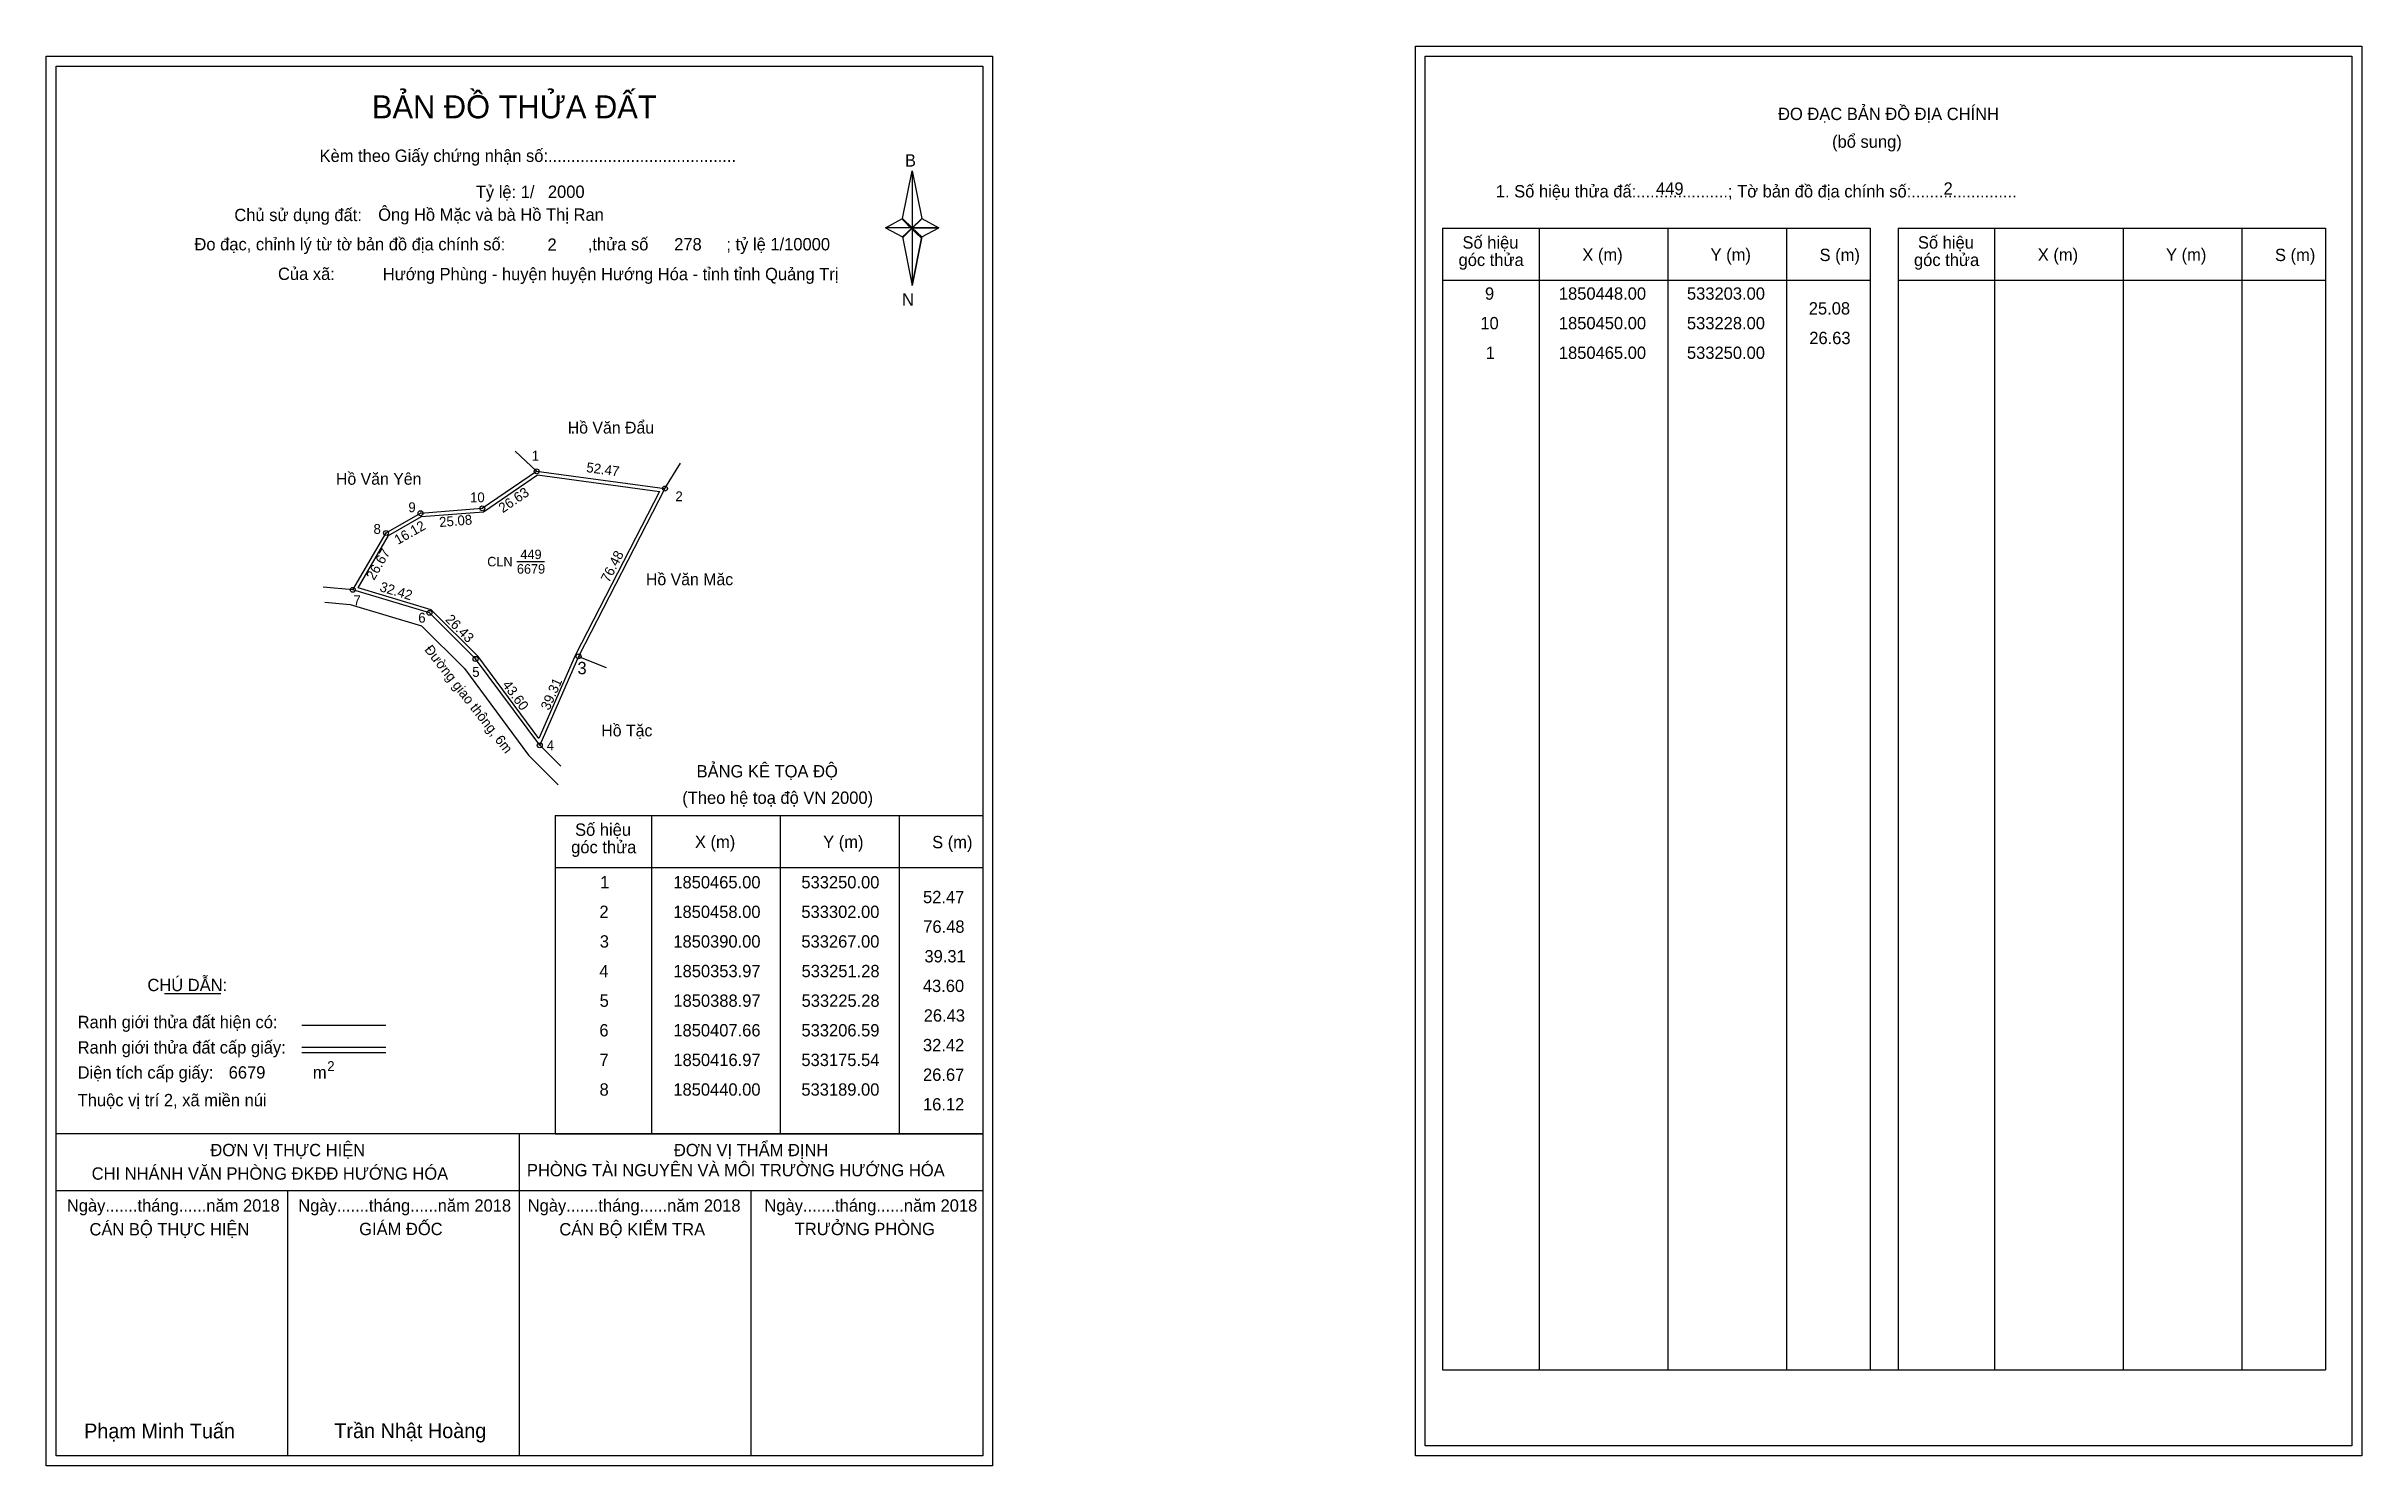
# Model space of a CAD drawing. Extents: x 533051 to 533989, y 1850062 to 1850637.
import ezdxf

# ---------------------------------------------------------------- set-up
doc = ezdxf.new("R2010")
doc.units = 0
for name, color, linetype in [('Level 1', 7, 'Continuous'), ('Level 10', 7, 'Continuous'), ('Level 11', 7, 'Continuous'), ('Level 13', 7, 'Continuous'), ('Level 27', 7, 'Continuous'), ('Level 3', 7, 'Continuous'), ('Level 36', 7, 'Continuous'), ('Level 49', 7, 'Continuous'), ('Level 53', 7, 'Continuous'), ('Level 55', 7, 'Continuous'), ('Level 6', 7, 'Continuous'), ('Level 60', 7, 'Continuous'), ('Level 63', 7, 'Continuous'), ('Level 9', 7, 'Continuous')]:
    doc.layers.add(name, color=color, linetype=linetype)

msp = doc.modelspace()

# ---------------------------------------------------------------- linework, layer by layer
at = {"layer": 'Level 1'}
for p, q in [((533055.36, 1850629.21), (533055.36, 1850629.21)), ((533610.01, 1850633.21), (533610.01, 1850633.21)), ((533398.21, 1850567.45), (533402.14, 1850586.73)), ((533402.14, 1850586.73), (533402.14, 1850563.68)), ((533402.14, 1850586.73), (533406.08, 1850567.45)), ((533391.32, 1850563.68), (533398.21, 1850567.45)), ((533398.21, 1850567.45), (533402.14, 1850563.68)), ((533401.85, 1850563.24), (533398.21, 1850567.01)), ((533402.14, 1850563.68), (533398.21, 1850560)), ((533401.85, 1850563.24), (533398.21, 1850559.56)), ((533398.21, 1850559.56), (533401.85, 1850563.24)), ((533398.21, 1850560), (533402.14, 1850540.28)), ((533405.78, 1850567.01), (533401.85, 1850563.24)), ((533401.85, 1850563.24), (533405.78, 1850567.01)), ((533405.78, 1850559.56), (533401.85, 1850563.24)), ((533406.08, 1850567.45), (533402.14, 1850563.68)), ((533402.14, 1850563.68), (533402.14, 1850540.28)), ((533402.14, 1850563.68), (533412.96, 1850563.68)), ((533402.14, 1850563.68), (533406.08, 1850560)), ((533406.08, 1850560), (533402.14, 1850540.28)), ((533406.08, 1850560), (533412.96, 1850563.68)), ((533617.07, 1850563.5), (533790.28, 1850563.5)), ((533656.25, 1850100.97), (533656.25, 1850563.5)), ((533708.4, 1850100.97), (533708.4, 1850563.5)), ((533756.34, 1850563.5), (533756.34, 1850100.97)), ((533790.28, 1850563.5), (533790.28, 1850100.97)), ((533801.59, 1850563.5), (533974.79, 1850563.5)), ((533840.77, 1850100.97), (533840.77, 1850563.5)), ((533892.91, 1850100.97), (533892.91, 1850563.5)), ((533940.86, 1850563.5), (533940.86, 1850100.97)), ((533974.79, 1850563.5), (533974.79, 1850100.97)), ((533617.07, 1850542.45), (533790.28, 1850542.45)), ((533801.59, 1850542.45), (533974.79, 1850542.45)), ((533257.55, 1850325.56), (533430.75, 1850325.56)), ((533296.73, 1850196.51), (533296.73, 1850325.56)), ((533348.87, 1850196.51), (533348.87, 1850325.56)), ((533396.82, 1850325.56), (533396.82, 1850196.51)), ((533257.55, 1850304.5), (533430.75, 1850304.5)), ((533099.2, 1850253.34), (533122, 1850253.34)), ((533154.93, 1850240.53), (533188.95, 1850240.53)), ((533154.93, 1850231.64), (533188.95, 1850231.64)), ((533154.93, 1850229.45), (533188.95, 1850229.45)), ((533269.02, 1850196.51), (533055.36, 1850196.51)), ((533430.75, 1850196.51), (533221.07, 1850196.51)), ((533243.06, 1850066.06), (533243.06, 1850196.51)), ((533257.55, 1850196.5), (533430.75, 1850196.5)), ((533430.76, 1850173.41), (533055.36, 1850173.41)), ((533149.21, 1850066.06), (533149.21, 1850173.41)), ((533336.91, 1850066.06), (533336.91, 1850173.41)), ((533617.07, 1850100.97), (533974.79, 1850100.97)), ((533430.75, 1850066.06), (533430.75, 1850066.06)), ((533985.41, 1850070.06), (533985.41, 1850070.06))]:
    msp.add_line(p, q, dxfattribs=at)
for points in [[(533398.21, 1850567.45), (533402.14, 1850586.73), (533402.14, 1850563.68)], [(533391.32, 1850563.68), (533398.21, 1850560), (533402.14, 1850563.68)], [(533402.14, 1850563.68), (533406.08, 1850567.45), (533412.96, 1850563.68)], [(533402.14, 1850563.68), (533402.14, 1850540.28), (533406.08, 1850560)]]:
    msp.add_lwpolyline(points, close=True, dxfattribs=at)
at = {"layer": 'Level 10'}
for p, q in [((533175.54, 1850416.97), (533189, 1850440)), ((533174.46, 1850411.04), (533203.41, 1850402.34)), ((533246.72, 1850350.03), (533258.77, 1850337.99))]:
    msp.add_line(p, q, dxfattribs=at)
for points in [[(533267, 1850390), (533251.28, 1850353.97), (533225.28, 1850388.97), (533206.59, 1850407.66), (533175.54, 1850416.97), (533189, 1850440), (533203, 1850448), (533228, 1850450), (533250, 1850465), (533302, 1850458)], [(533265.73, 1850390.6), (533250.96, 1850356.74), (533226.34, 1850389.89), (533207.33, 1850408.9), (533177.65, 1850417.8), (533190.02, 1850438.97), (533203.42, 1850446.63), (533228.48, 1850448.63), (533250.35, 1850463.54), (533299.85, 1850456.88)]]:
    msp.add_lwpolyline(points, close=True, dxfattribs=at)
for points in [[(533164.22, 1850412.02), (533174.46, 1850411.04)], [(533203.41, 1850402.34), (533220.72, 1850385.03), (533246.72, 1850350.03)]]:
    msp.add_lwpolyline(points, dxfattribs=at)
at = {"layer": 'Level 11'}
for centre in [(533250, 1850465), (533302, 1850458), (533203, 1850448), (533228, 1850450), (533189, 1850440), (533175.54, 1850416.97), (533206.59, 1850407.66), (533225.28, 1850388.97), (533267, 1850390), (533267, 1850390), (533251.28, 1850353.97)]:
    msp.add_circle(centre, 1, dxfattribs=at)
at = {"layer": 'Level 27'}
for p, q in [((533250, 1850465), (533241.25, 1850473.22)), ((533302, 1850458), (533308.23, 1850468.26)), ((533175.54, 1850416.97), (533163.59, 1850418.1)), ((533267, 1850390), (533278.14, 1850385.53)), ((533251.28, 1850353.97), (533259.76, 1850345.48))]:
    msp.add_line(p, q, dxfattribs=at)
at = {"layer": 'Level 3'}
for p, q in [((533617.07, 1850563.5), (533617.07, 1850100.97)), ((533801.59, 1850563.5), (533801.59, 1850100.97)), ((533257.55, 1850325.56), (533257.55, 1850196.51))]:
    msp.add_line(p, q, dxfattribs=at)
at = {"layer": 'Level 63'}
for points in [[(533606.01, 1850637.21), (533989.41, 1850637.21), (533989.41, 1850066.06), (533606.01, 1850066.06)], [(533051.36, 1850633.21), (533434.76, 1850633.21), (533434.76, 1850062.06), (533051.36, 1850062.06)], [(533055.36, 1850629.21), (533430.76, 1850629.21), (533430.76, 1850066.06), (533055.36, 1850066.06)], [(533610.01, 1850633.21), (533985.41, 1850633.21), (533985.41, 1850070.06), (533610.01, 1850070.06)]]:
    msp.add_lwpolyline(points, close=True, dxfattribs=at)
at = {"layer": 'Level 9'}
msp.add_line((533242.01, 1850428.4), (533253.13, 1850428.4), dxfattribs=at)

# ---------------------------------------------------------------- texts
at = {"layer": 'Level 1'}
for s, height, p in [('BẢN ĐỒ THỬA ĐẤT', 9.3313, (533183.29, 1850608.02)), ('ĐO ĐẠC BẢN ĐỒ ĐỊA CHÍNH', 5, (533752.96, 1850607.33)), ('Kèm theo Giấy chứng nhận số:.........................................', 5, (533162.06, 1850590.36)), ('(bổ sung)', 5, (533774.84, 1850596.09)), ('B', 5, (533399.23, 1850588.48)), ('1. Số hiệu thửa đấ:....................; Tờ bản đồ địa chính số:.......................', 5, (533638.62, 1850575.97)), ('Chủ sử dụng đất:', 5, (533127.54, 1850566.38)), ('Đo đạc, chỉnh lý từ tờ bản đồ địa chính số:                  ,thửa số                 ; tỷ lệ 1/10000', 5, (533111.37, 1850554.52)), ('Số hiệu', 5, (533625.1, 1850555.24)), ('Số hiệu', 5, (533809.62, 1850555.24)), ('góc thửa', 5, (533623.52, 1850548.18)), ('X (m)', 5, (533673.67, 1850550.29)), ('Y (m)', 5, (533725.62, 1850550.29)), ('S (m)', 5, (533769.78, 1850550.19)), ('góc thửa', 5, (533808.03, 1850548.18)), ('X (m)', 5, (533858.18, 1850550.29)), ('Y (m)', 5, (533910.14, 1850550.29)), ('S (m)', 5, (533954.29, 1850550.19)), ('Của xã:', 5, (533145.22, 1850542.52)), ('N', 5, (533398.03, 1850532.14)), ('BẢNG KÊ TỌA ĐỘ', 5, (533314.82, 1850340.96)), ('(Theo hệ toạ độ VN 2000)', 5, (533309.01, 1850330.24)), ('góc thửa', 5, (533264, 1850310.23)), ('Số hiệu', 5, (533265.58, 1850317.29)), ('X (m)', 5, (533314.14, 1850312.34)), ('Y (m)', 5, (533366.1, 1850312.34)), ('S (m)', 5, (533410.25, 1850312.24)), ('CHÚ DẪN:', 5, (533092.32, 1850254.35)), ('Ranh giới thửa đất hiện có:', 5, (533064.06, 1850239.35)), ('Ranh giới thửa đất cấp giấy:', 5, (533064.06, 1850229.07)), ('Diện tích cấp giấy:', 5, (533064.06, 1850218.91)), ('m', 5, (533159.37, 1850218.95)), ('2', 4, (533165.16, 1850221.97)), ('Thuộc vị trí 2, xã miền núi', 5, (533064.06, 1850207.71)), ('ĐƠN VỊ THỰC HIỆN', 5, (533117.83, 1850187.47)), ('ĐƠN VỊ THẨM ĐỊNH', 5, (533305.63, 1850187.47)), ('CHI NHÁNH VĂN PHÒNG ĐKĐĐ HƯỚNG HÓA', 5, (533069.74, 1850177.95)), ('PHÒNG TÀI NGUYÊN VÀ MÔI TRƯỜNG HƯỚNG HÓA', 5, (533246.08, 1850179.33)), ('Ngày.......tháng......năm 2018', 5, (533059.69, 1850165)), ('Ngày.......tháng......năm 2018', 5, (533153.44, 1850165)), ('Ngày.......tháng......năm 2018', 5, (533246.39, 1850165)), ('Ngày.......tháng......năm 2018', 5, (533342.3, 1850165)), ('CÁN BỘ THỰC HIỆN', 5, (533068.86, 1850155.37)), ('GIÁM ĐỐC', 5, (533178.12, 1850155.49)), ('CÁN BỘ KIỂM TRA', 5, (533259.2, 1850155.37)), ('TRƯỞNG PHÒNG', 5, (533354.58, 1850155.49)), ('Trần Nhật Hoàng', 6, (533168.06, 1850073.24)), ('Phạm Minh Tuấn', 6, (533066.68, 1850073.14))]:
    msp.add_text(s, height=height, dxfattribs=at).set_placement(p)
at = {"layer": 'Level 11'}
msp.add_text('Tỷ lệ: 1/', height=5, dxfattribs=at).set_placement((533225.37, 1850575.74))
at = {"layer": 'Level 13'}
for s, p in [('CLN', (533229.99, 1850426.48)), ('6679', (533242.02, 1850423.53)), ('449', (533243.44, 1850429.42))]:
    msp.add_text(s, height=3.84, dxfattribs=at).set_placement(p)
at = {"layer": 'Level 36'}
msp.add_text('.', height=6, dxfattribs=at).set_placement((533263.56, 1850480.3))
at = {"layer": 'Level 49'}
for s, rotation, p in [('52.47', 352.3332, (533269.97, 1850464.71)), ('26.63', 34.28688, (533236.31, 1850447.96)), ('25.08', 4.57392, (533210.68, 1850442.4)), ('16.12', 29.74488, (533193.79, 1850435.13)), ('26.67', 59.69563, (533184.13, 1850420.57)), ('76.48', 62.76485, (533279.32, 1850419.61)), ('32.42', 343.30922, (533186.13, 1850416.51)), ('26.43', 315, (533212.73, 1850404.66)), ('Đường giao thông, 6m', 308, (533204.35, 1850392.67)), ('39.31', 66.42821, (533255.13, 1850367.87)), ('43.60', 306.60707, (533235.89, 1850378.43))]:
    msp.add_text(s, height=4, rotation=rotation, dxfattribs=at).set_placement(p)
at = {"layer": 'Level 53'}
for s, p in [('9', (533634.22, 1850534.53)), ('1850448.00', (533664.16, 1850534.53)), ('533203.00', (533716.05, 1850534.53)), ('25.08', (533765.41, 1850528.53)), ('10', (533632.35, 1850522.53)), ('1850450.00', (533664.16, 1850522.53)), ('533228.00', (533716.05, 1850522.53)), ('26.63', (533765.61, 1850516.53)), ('1', (533634.52, 1850510.53)), ('1850465.00', (533664.16, 1850510.53)), ('533250.00', (533716.05, 1850510.53)), ('1', (533275.75, 1850296)), ('1850465.00', (533305.39, 1850296)), ('533250.00', (533357.27, 1850296)), ('2', (533275.45, 1850284)), ('1850458.00', (533305.39, 1850284)), ('533302.00', (533357.27, 1850284)), ('52.47', (533406.55, 1850290)), ('3', (533275.6, 1850272)), ('1850390.00', (533305.39, 1850272)), ('533267.00', (533357.27, 1850272)), ('76.48', (533406.64, 1850278)), ('39.31', (533407.13, 1850266)), ('4', (533275.42, 1850260)), ('1850353.97', (533305.42, 1850260)), ('533251.28', (533357.35, 1850260)), ('43.60', (533406.48, 1850254)), ('5', (533275.54, 1850248)), ('1850388.97', (533305.42, 1850248)), ('533225.28', (533357.35, 1850248)), ('6', (533275.43, 1850236)), ('1850407.66', (533305.4, 1850236)), ('533206.59', (533357.3, 1850236)), ('26.43', (533406.83, 1850242)), ('32.42', (533406.53, 1850230)), ('7', (533275.46, 1850224)), ('1850416.97', (533305.42, 1850224)), ('533175.54', (533357.27, 1850224)), ('26.67', (533406.55, 1850218)), ('8', (533275.5, 1850212)), ('1850440.00', (533305.39, 1850212)), ('533189.00', (533357.27, 1850212)), ('16.12', (533406.53, 1850206))]:
    msp.add_text(s, height=5, dxfattribs=at).set_placement(p)
at = {"layer": 'Level 55'}
for s, height, p in [('446', 0.22, (533249.76, 1850464.78)), ('446', 0.22, (533249.76, 1850464.78)), ('1', 0.8, (533249.78, 1850465)), ('0', 0.22, (533249.92, 1850464.78)), ('0', 0.22, (533249.92, 1850464.78)), ('2', 0.8, (533301.73, 1850458)), ('0', 0.22, (533301.92, 1850457.78)), ('0', 0.22, (533301.92, 1850457.78)), ('0', 0.22, (533301.92, 1850457.78)), ('446', 0.22, (533202.76, 1850447.78)), ('446', 0.22, (533202.76, 1850447.78)), ('9', 0.8, (533202.73, 1850448)), ('10', 0.8, (533227.43, 1850450)), ('446', 0.22, (533227.76, 1850449.78)), ('446', 0.22, (533227.76, 1850449.78)), ('446', 0.22, (533188.76, 1850439.78)), ('446', 0.22, (533188.76, 1850439.78)), ('8', 0.8, (533188.74, 1850440)), ('7', 0.8, (533175.27, 1850416.97)), ('446', 0.22, (533175.3, 1850416.75)), ('446', 0.22, (533175.3, 1850416.75)), ('0', 0.22, (533175.46, 1850416.75)), ('6', 0.8, (533206.32, 1850407.66)), ('0', 0.22, (533206.51, 1850407.44)), ('5', 0.8, (533225.02, 1850388.97)), ('3', 0.8, (533266.75, 1850390)), ('0', 0.22, (533266.92, 1850389.78)), ('0', 0.22, (533266.92, 1850389.78)), ('0', 0.22, (533225.2, 1850388.75)), ('4', 0.8, (533251, 1850353.97)), ('0', 0.22, (533251.2, 1850353.75)), ('0', 0.22, (533251.2, 1850353.75))]:
    msp.add_text(s, height=height, dxfattribs=at).set_placement(p)
at = {"layer": 'Level 6'}
for s, p in [('2000', (533254.57, 1850575.78)), ('449', (533703.52, 1850577.05)), ('2', (533820.01, 1850577.09)), ('Ông Hồ Mặc và bà Hồ Thị Ran', (533185.81, 1850566.51)), ('2', (533254.41, 1850554.34)), ('278', (533305.73, 1850554.5)), (' Hướng Phùng - huyện huyện Hướng Hóa - tỉnh tỉnh Quảng Trị', (533185.83, 1850542.43)), ('6679', (533125.24, 1850218.92))]:
    msp.add_text(s, height=5, dxfattribs=at).set_placement(p)
at = {"layer": 'Level 60'}
for s, p in [('Hồ Văn Đẩu', (533262.62, 1850480.3)), ('Hồ Văn Yên', (533168.72, 1850459.56)), ('Hồ Văn Măc', (533294.31, 1850418.84)), ('Hồ Tặc', (533276.22, 1850357.59))]:
    msp.add_text(s, height=4.8, dxfattribs=at).set_placement(p)
at = {"layer": 'Level 9'}
for s, height, p in [('1', 4, (533248.03, 1850469.34)), ('10', 4, (533223.02, 1850452.45)), ('2', 4, (533306.23, 1850452.87)), ('9', 4, (533198.04, 1850448.44)), ('8', 4, (533183.92, 1850439.64)), ('7', 4, (533175.78, 1850410.72)), ('6', 4, (533202.05, 1850403.67)), ('5', 4, (533223.92, 1850381.7)), ('3', 5, (533266.55, 1850382.78)), ('4', 4, (533254.12, 1850351.99))]:
    msp.add_text(s, height=height, dxfattribs=at).set_placement(p)

doc.saveas('drawing.dxf')
